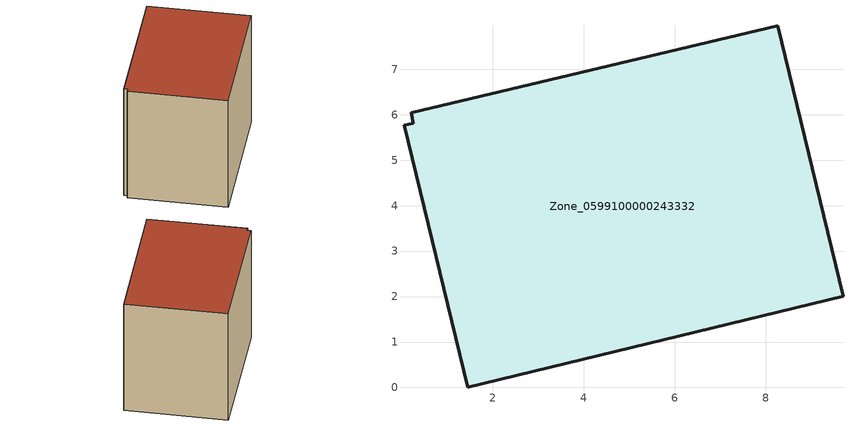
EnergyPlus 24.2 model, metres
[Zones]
Zone_0599100000243332
 floor ground (C_G): 0.06,5.76 0.25,5.81 0.2,6.04 8.26,7.96 9.7,2.01 1.45,0 z0
 wall outside (C_F): 9.7,2.01 8.26,7.96 0.2,6.04 0.25,5.81 0.06,5.76 1.45,0 9.7,2.01 z0:7.58
 roof outside (C_R): 0.25,5.81 0.06,5.76 1.45,0 9.7,2.01 8.26,7.96 0.2,6.04 z7.58
[BUILDING]
Pand.0599100000243332: North Axis=0; Terrain=City; Loads Convergence Tolerance Value=0.04; Temperature Convergence Tolerance Value=0.4; Solar Distribution=FullExterior; Maximum Number of Warmup Days=25; Minimum Number of Warmup Days=1
[Site:Location]
Rotterdam.The.Hague.AP_ZH_NLD Design_Conditions: Latitude=51.96; Longitude=4.45; Time Zone=1; Elevation=-4.5
[SITE:GROUNDTEMPERATURE:BUILDINGSURFACE]
18, 18, 18, 18, 18, 18, 18, 18, 18, 18, 18, 18
[MATERIAL] Thermal Absorptance=0.9; Solar Absorptance=0.7; Visible Absorptance=0.7
Name | Roughness | Thickness | Conductivity | Density | Specific Heat
G.TC.1965-1974 | MediumSmooth | 0.15 | 0.882353 | 540 | 1210
F.TC.1965-1974 | Rough | 0.3 | 0.697674 | 1920 | 840
R.TC.1965-1974 | MediumRough | 0.2 | 0.232558 | 1500 | 1000
[CONSTRUCTION]
C_G: G.TC.1965-1974
C_F: F.TC.1965-1974
C_R: R.TC.1965-1974
[ZONE]
Zone_0599100000243332: Type=1; Multiplier=1; Ceiling Height=Autocalculate; Volume=Autocalculate; Floor Area=autocalculate; Part of Total Floor Area=Yes
[ZONEINFILTRATION:DESIGNFLOWRATE]
Infil_Zone_0599100000243332: Zone or ZoneList or Space or SpaceList=Zone_0599100000243332; Schedule=AlwaysOn; Design Flow Rate Calculation Method=Flow/Area; Flow Rate per Floor Area=0.003; Constant Term Coefficient=1; Temperature Term Coefficient=0; Velocity Term Coefficient=0; Velocity Squared Term Coefficient=0
[HVACTEMPLATE:ZONE:IDEALLOADSAIRSYSTEM]
Zone_0599100000243332: Maximum Heating Supply Air Temperature=50; Minimum Cooling Supply Air Temperature=13; Maximum Heating Supply Air Humidity Ratio=0.0156; Minimum Cooling Supply Air Humidity Ratio=0.0077; Heating Limit=NoLimit; Cooling Limit=NoLimit; Dehumidification Control Type=ConstantSensibleHeatRatio; Cooling Sensible Heat Ratio=0.7; Dehumidification Setpoint=60; Humidification Control Type=None; Humidification Setpoint=30; Outdoor Air Method=None; Outdoor Air Flow Rate per Person=0.00944; Outdoor Air Flow Rate per Zone Floor Area=0; Outdoor Air Flow Rate per Zone=0; Demand Controlled Ventilation Type=None; Outdoor Air Economizer Type=NoEconomizer; Heat Recovery Type=None; Sensible Heat Recovery Effectiveness=0.7; Latent Heat Recovery Effectiveness=0.65
[ZONECONTROL:THERMOSTAT]
ThermostatControl_Zone_0599100000243332: Zone or ZoneList=Zone_0599100000243332; Control Type Schedule=DualSetpointControlType; Control 1=Thermostat_Zone_0599100000243332; Temperature Difference Between Cutout And Setpoint=0
[THERMOSTATSETPOINT:DUALSETPOINT]
Thermostat_Zone_0599100000243332: Heating Setpoint Temperature Schedule=HeatingSetpoint_Zone_0599100000243332; Cooling Setpoint Temperature Schedule=CoolingSetpoint_Zone_0599100000243332
[SCHEDULE:COMPACT]
HeatingSetpoint_Zone_0599100000243332: Through: 12/31, For: AllDays, Until: 24:00, 21
CoolingSetpoint_Zone_0599100000243332: Through: 12/31, For: AllDays, Until: 24:00, 24
DualSetpointControlType: Through: 12/31, For: AllDays, Until: 24:00, 4
AlwaysOn: Through: 12/31, For: AllDays, Until: 24:00, 1
